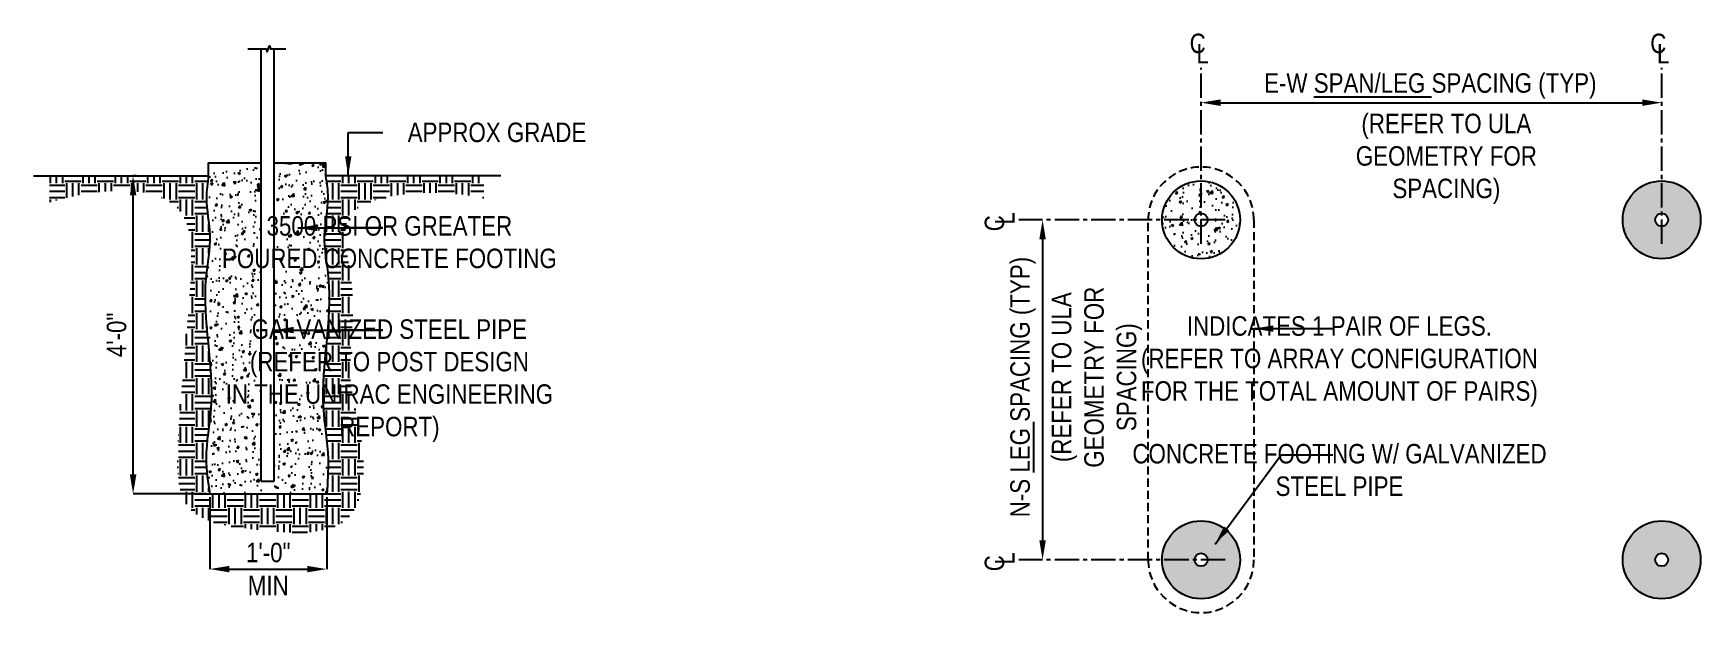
# Model space of a CAD drawing. Header units: feet. Extents: x -13431 to 15277, y 10370 to 29871.
# Drawn here: x 15020.2 to 15276.8, y 15338.6 to 15427.8 of the extents above; entities that cross this region are included whole.
import ezdxf

# ---------------------------------------------------------------- set-up
doc = ezdxf.new("R2010")
doc.units = ezdxf.units.FT
doc.header["$MEASUREMENT"] = 0
doc.linetypes.add('CENTER2', pattern=[1.125, 0.75, -0.125, 0.125, -0.125])
doc.linetypes.add('HIDDEN', pattern=[0.375, 0.25, -0.125])
doc.layers.add('Z - ROOF', color=3, linetype='Continuous')
doc.styles.add('1HALF', font='technic_.ttf', dxfattribs={"height": 3})
doc.dimstyles.new('1HALF', dxfattribs={"dimscale": 0, "dimtxt": 3, "dimasz": 3, "dimexe": 0, "dimexo": 0.5, "dimgap": 1, "dimtad": 1, "dimdec": 4, "dimzin": 3, "dimdsep": 46, "dimlunit": 4, "dimtxsty": '1HALF', "dimcen": 3, "dimclrd": 1, "dimclre": 1, "dimclrt": 7, "dimadec": 0, "dimazin": 0, "dimtfac": 1, "dimtdec": 4, "dimtofl": 0, "dimtmove": 2, "dimatfit": 3, "dimfxl": 1, "dimfrac": 2, "dimtolj": 1, "dimtzin": 0, "dimarcsym": 1})
pattern_1 = [(50, (-5e-06, -6e-06), (3.5863009, -0.31376067), [0.375, -4.125]), (355, (-5e-06, -6e-06), (-0.69375667, 3.76096067), [0.3, -3.3]), (100.451444, (0.299, -0.026), (2.89254423, 3.44719995), [0.31870096, -3.50571056]), (46.1842, (-5e-06, 1), (5.33620665, -0.8275964), [0.5625, -6.1875]), (96.635635, (0.4447, 0.931), (4.6733097, 4.870593), [0.4780517, -5.2585688]), (351.184164, (-5e-06, 1), (4.6733097, 4.870593), [0.45, -4.95]), (21, (0.5, 0.75), (2.98453526, -2.01309445), [0.375, -4.125]), (326, (0.5, 0.75), (1.21657666, 3.6257502), [0.3, -3.3]), (71.451445, (0.7487, 0.5822), (4.2011119, 1.61265576), [0.31870095, -3.50571056]), (37.5, (-5e-06, -6e-06), (0.06079928, 1.66446927), [0, -3.26, 0, -3.35, 0, -3.3125]), (7.5, (-5e-06, -6e-06), (1.31534769, 1.97205856), [0, -1.91, 0, -3.185, 0, -1.2625]), (327.5, (-1.115, -6e-06), (2.66911218, -0.11277436), [0, -1.25, 0, -3.9, 0, -5.175]), (317.5, (-1.615, -6e-06), (2.91593085, 0.5005249), [0, -1.625, 0, -2.59, 0, -3.675])]

# ---------------------------------------------------------------- blocks, each defined once
blk = doc.blocks.new('*D99')
at = {"layer": 'Defpoints', "color": 0, "transparency": 16777216}
for p in [(15035.52, 15405.83), (15035.52, 15405.83), (15047.33, 15356.84)]:
    blk.add_point(p, dxfattribs=at)
at = {"layer": 'Z - ROOF', "color": 1, "lineweight": -2, "transparency": 16777216}
for p, q in [((15036.02, 15405.83), (15035.52, 15405.83)), ((15035.52, 15359.84), (15035.52, 15402.83)), ((15046.83, 15356.84), (15035.52, 15356.84))]:
    blk.add_line(p, q, dxfattribs=at)
at = {"layer": 'Z - ROOF', "color": 1, "transparency": 16777216}
for points in [[(15035.02, 15402.83), (15036.02, 15402.83), (15035.52, 15405.83)], [(15035.02, 15359.84), (15036.02, 15359.84), (15035.52, 15356.84)]]:
    blk.add_solid(points, dxfattribs=at)
at = {"layer": 'Z - ROOF', "color": 7, "transparency": 16777216, "insert": (15032.99, 15381.33), "char_height": 3, "attachment_point": 5, "rotation": 90, "style": '1HALF'}
blk.add_mtext('\\A1;4\'-0"', dxfattribs=at)
blk = doc.blocks.new('*D100')
at = {"color": 1, "lineweight": -2, "transparency": 16777216}
for p, q in [((15047.33, 15356.34), (15047.33, 15345.27)), ((15065.33, 15356.34), (15065.33, 15345.27)), ((15050.33, 15345.27), (15062.33, 15345.27))]:
    blk.add_line(p, q, dxfattribs=at)
at = {"color": 1, "transparency": 16777216}
for points in [[(15050.33, 15345.77), (15050.33, 15344.77), (15047.33, 15345.27)], [(15062.33, 15345.77), (15062.33, 15344.77), (15065.33, 15345.27)]]:
    blk.add_solid(points, dxfattribs=at)
at = {"layer": 'Defpoints', "color": 0, "transparency": 16777216}
for p in [(15047.33, 15356.84), (15065.33, 15356.84), (15065.33, 15345.27)]:
    blk.add_point(p, dxfattribs=at)
at = {"color": 7, "transparency": 16777216, "char_height": 3, "attachment_point": 5, "style": '1HALF'}
for s, insert in [('\\A1;1\'-0"', (15056.33, 15347.8)), ('\\A1;MIN', (15056.33, 15342.75))]:
    blk.add_mtext(s, dxfattribs=dict(at, insert=insert))

msp = doc.modelspace()

# ---------------------------------------------------------------- hatches: boundary and pattern name
h = msp.add_hatch()
h.set_pattern_fill('EARTH', color=1, scale=10)
edge = h.paths.add_edge_path()
edge.add_spline(control_points=[(15047.03804, 15358.8274), (15046.88636, 15359.96692), (15046.51417, 15363.7445), (15048.72711, 15374.14016), (15045.48834, 15385.67849), (15047.82283, 15396.39758), (15046.5208, 15401.64265), (15046.9778, 15404.69572), (15047.14719, 15405.8274)], knot_values=[0, 0, 0, 0, 3.436966403, 11.393461252, 31.345840253, 37.930998887, 43.725291087, 47.138112103, 47.138112103, 47.138112103, 47.138112103], degree=3, periodic=0)
edge.add_line((15047.14719, 15405.8274), (15022.67299, 15405.8274))
edge.add_line((15022.67299, 15405.8274), (15022.67299, 15401.73309))
edge.add_spline(control_points=[(15022.67299, 15401.73309), (15024.38109, 15402.23561), (15031.10203, 15403.87166), (15045.08467, 15403.87962), (15044.1624, 15383.99505), (15042.68055, 15371.32404), (15041.73286, 15353.15436), (15055.54659, 15351.035), (15070.30066, 15349.81615), (15071.59958, 15363.92986), (15067.67723, 15375.40584), (15070.7045, 15387.03263), (15066.4754, 15400.37), (15078.07265, 15403.73903), (15084.95464, 15403.22137), (15089.5134, 15402.46819)], knot_values=[7.120976656, 7.120976656, 7.120976656, 7.120976656, 12.467861997, 27.171813041, 39.006575749, 61.539879009, 73.374641718, 83.464554659, 98.985387189, 108.695735568, 119.118722369, 135.541274543, 145.563859062, 152.165418264, 166.322931537, 166.322931537, 166.322931537, 166.322931537], degree=3, periodic=0)
edge.add_line((15089.5134, 15402.46819), (15089.5134, 15405.8274))
edge.add_line((15089.5134, 15405.8274), (15065.14719, 15405.8274))
edge.add_spline(control_points=[(15065.14719, 15405.8274), (15065.31653, 15404.69572), (15065.77336, 15401.64266), (15064.47328, 15396.39746), (15066.79233, 15385.67946), (15063.69181, 15374.13141), (15065.65015, 15363.75834), (15065.52681, 15359.96817), (15065.46194, 15358.8274)], knot_values=[0, 0, 0, 0, 3.412821015, 9.207113215, 15.79227185, 35.744650851, 43.7011457, 47.123731695, 47.123731695, 47.123731695, 47.123731695], degree=3, periodic=0)
edge.add_spline(control_points=[(15065.46194, 15358.8274), (15065.4242, 15358.1637), (15065.37706, 15357.49973), (15065.32992, 15356.83577)], knot_values=[47.123731695, 47.123731695, 47.123731695, 47.123731695, 49.11502201, 49.11502201, 49.11502201, 49.11502201], degree=3, periodic=0)
edge.add_line((15065.32992, 15356.83577), (15047.32992, 15356.83577))
edge.add_spline(control_points=[(15047.32992, 15356.83577), (15047.22817, 15357.49964), (15047.12642, 15358.16352), (15047.03804, 15358.8274)], knot_values=[47.138112103, 47.138112103, 47.138112103, 47.138112103, 49.140499529, 49.140499529, 49.140499529, 49.140499529], degree=3, periodic=0)
h = msp.add_hatch()
h.set_pattern_fill('AR-CONC', color=1, scale=0.5)
h.set_pattern_definition(pattern_1)
edge = h.paths.add_edge_path()
edge.add_line((15055.2495, 15407.8274), (15047.14719, 15407.8274))
edge.add_line((15047.14719, 15407.8274), (15047.14719, 15405.8274))
edge.add_spline(control_points=[(15047.14719, 15405.8274), (15046.9778, 15404.69572), (15046.5208, 15401.64265), (15047.82283, 15396.39758), (15045.48834, 15385.67849), (15048.72711, 15374.14016), (15046.51417, 15363.7445), (15046.88636, 15359.96692), (15047.03804, 15358.8274)], knot_values=[0, 0, 0, 0, 3.412821015, 9.207113215, 15.79227185, 35.744650851, 43.7011457, 47.138112103, 47.138112103, 47.138112103, 47.138112103], degree=3, periodic=0)
edge.add_line((15047.03804, 15358.8274), (15055.2495, 15358.8274))
edge.add_line((15055.2495, 15358.8274), (15055.2495, 15360.8274))
edge.add_line((15055.2495, 15360.8274), (15055.2495, 15407.8274))
edge = h.paths.add_edge_path()
edge.add_line((15057.2495, 15360.8274), (15057.2495, 15358.8274))
edge.add_line((15057.2495, 15358.8274), (15065.46194, 15358.8274))
edge.add_spline(control_points=[(15065.46194, 15358.8274), (15065.52681, 15359.96817), (15065.65015, 15363.75834), (15063.69181, 15374.13141), (15066.79233, 15385.67946), (15064.47328, 15396.39746), (15065.77336, 15401.64266), (15065.31653, 15404.69572), (15065.14719, 15405.8274)], knot_values=[0, 0, 0, 0, 3.422585996, 11.379080844, 31.331459845, 37.91661848, 43.71091068, 47.123731695, 47.123731695, 47.123731695, 47.123731695], degree=3, periodic=0)
edge.add_line((15065.14719, 15405.8274), (15065.14719, 15407.8274))
edge.add_line((15065.14719, 15407.8274), (15057.2495, 15407.8274))
edge.add_line((15057.2495, 15407.8274), (15057.2495, 15360.8274))
h = msp.add_hatch()
h.set_pattern_fill('AR-CONC', color=1, scale=0.5)
h.set_pattern_definition(pattern_1)
h.paths.add_polyline_path([(15205.92935, 15399.04249, 0.414213562), (15199.92935, 15405.04249), (15199.92935, 15400.04249, -0.414213562), (15200.92935, 15399.04249, -1), (15198.92935, 15399.04249), (15193.92935, 15399.04249, 1)])
h.paths.add_polyline_path([(15199.92935, 15405.04249, 0.414213562), (15193.92935, 15399.04249), (15198.92935, 15399.04249, -0.414213562), (15199.92935, 15400.04249)], flags=17)
h = msp.add_hatch()
h.set_pattern_fill('AR-CONC', color=1, scale=0.5)
h.set_pattern_definition(pattern_1)
h.paths.add_polyline_path([(15205.92935, 15346.69714, 1), (15193.92935, 15346.69714), (15198.92935, 15346.69714, -1), (15200.92935, 15346.69714, -1), (15198.92935, 15346.69714), (15193.92935, 15346.69714, 1)])
h.paths.add_polyline_path([(15276.8375, 15346.69714, 1), (15264.8375, 15346.69714, 1)])
h.paths.add_polyline_path([(15269.8375, 15346.69714, -1), (15271.8375, 15346.69714, -1)], flags=16)
h.paths.add_polyline_path([(15276.8375, 15399.04249, 0.414213562), (15270.8375, 15405.04249), (15270.8375, 15400.04249, -0.414213562), (15271.8375, 15399.04249, -1), (15269.8375, 15399.04249, -0.414213562), (15270.8375, 15400.04249), (15270.8375, 15405.04249, 0.414213562), (15264.8375, 15399.04249, 1)])
h = msp.add_hatch()
h.set_pattern_fill('AR-CONC', color=1, scale=0.5)
h.set_pattern_definition(pattern_1)
edge = h.paths.add_edge_path()
edge.add_line((15055.2495, 15358.8274), (15047.03804, 15358.8274))
edge.add_spline(control_points=[(15047.03804, 15358.8274), (15047.12642, 15358.16352), (15047.22817, 15357.49964), (15047.32992, 15356.83577)], knot_values=[47.138112103, 47.138112103, 47.138112103, 47.138112103, 49.140499529, 49.140499529, 49.140499529, 49.140499529], degree=3, periodic=0)
edge.add_line((15047.32992, 15356.83577), (15055.2495, 15356.83577))
edge.add_line((15055.2495, 15356.83577), (15055.2495, 15358.8274))
edge = h.paths.add_edge_path()
edge.add_line((15065.46194, 15358.8274), (15057.2495, 15358.8274))
edge.add_line((15057.2495, 15358.8274), (15057.2495, 15356.83577))
edge.add_line((15057.2495, 15356.83577), (15065.32992, 15356.83577))
edge.add_spline(control_points=[(15065.32992, 15356.83577), (15065.37706, 15357.49973), (15065.4242, 15358.1637), (15065.46194, 15358.8274)], knot_values=[47.123731695, 47.123731695, 47.123731695, 47.123731695, 49.11502201, 49.11502201, 49.11502201, 49.11502201], degree=3, periodic=0)

# ---------------------------------------------------------------- linework, layer by layer
at = {"color": 3}
for p, q in [((15055.2495, 15358.8274), (15055.2495, 15425.37843)), ((15057.2495, 15358.83159), (15057.2495, 15425.37843)), ((15055.2495, 15358.8274), (15055.2495, 15360.8274)), ((15055.2495, 15358.83159), (15057.2495, 15358.83159))]:
    msp.add_line(p, q, dxfattribs=at)
at = {"color": 1, "linetype": 'CENTER2', "ltscale": 5}
for p, q in [((15199.92935, 15395.32556), (15199.92935, 15422.43971)), ((15270.8375, 15395.32556), (15270.8375, 15422.43971)), ((15203.64628, 15399.04249), (15171.89239, 15399.04249)), ((15203.64628, 15346.69714), (15171.89239, 15346.69714))]:
    msp.add_line(p, q, dxfattribs=at)
at = {"color": 1}
for p, q in [((15202.92935, 15417.08193), (15267.8375, 15417.08193)), ((15175.52757, 15396.04249), (15175.52757, 15349.69714))]:
    msp.add_line(p, q, dxfattribs=at)
at = {"color": 1, "linetype": 'HIDDEN', "ltscale": 5}
for p, q in [((15191.79513, 15346.69714), (15191.79513, 15399.04249)), ((15208.06357, 15399.04249), (15208.06357, 15346.69714))]:
    msp.add_line(p, q, dxfattribs=at)
at = {"color": 3, "linetype": 'Continuous', "flags": 128}
msp.add_lwpolyline([(15053.20845, 15425.37843), (15055.99234, 15425.37843), (15056.16425, 15424.90612), (15056.50805, 15425.85073), (15056.67996, 15425.37843), (15059.0253, 15425.37843)], dxfattribs=at)
at = {"color": 5, "flags": 128}
for points in [[(15020.16476, 15405.8274), (15047.14719, 15405.8274)], [(15092.12962, 15405.8274), (15065.14719, 15405.8274)]]:
    msp.add_lwpolyline(points, dxfattribs=at)
at = {"color": 7, "flags": 128}
for points in [[(15047.14719, 15405.8274), (15047.14719, 15407.8274), (15055.2495, 15407.8274)], [(15057.2495, 15407.8274), (15065.14719, 15407.8274), (15065.14719, 15405.8274)], [(15047.32992, 15356.83577), (15047.32992, 15356.83577), (15065.32992, 15356.83577), (15065.32992, 15356.83577)]]:
    msp.add_lwpolyline(points, dxfattribs=at)
at = {"color": 3}
for centre, radius in [((15199.92935, 15399.04249), 6), ((15270.8375, 15399.04249), 6), ((15199.92935, 15399.04249), 1), ((15270.8375, 15399.04249), 1), ((15199.92935, 15346.69714), 6), ((15270.8375, 15346.69714), 6), ((15199.92935, 15346.69714), 1), ((15270.8375, 15346.69714), 1)]:
    msp.add_circle(centre, radius, dxfattribs=at)
at = {"color": 1, "linetype": 'HIDDEN', "ltscale": 5}
for centre, start, end in [((15199.92935, 15399.04249), 0, 180), ((15199.92935, 15346.69714), 180, 0)]:
    msp.add_arc(centre, 8.13422, start, end, dxfattribs=at)
at = {"color": 7}
for points in [[(15047.14719, 15405.8274), (15046.8061, 15402.43167), (15047.3382, 15396.66186), (15046.72492, 15390.10532), (15047.50711, 15370.16828), (15046.76887, 15362.24611), (15047.32992, 15356.83577)], [(15065.14719, 15405.8274), (15065.48828, 15402.43167), (15064.95618, 15396.66186), (15065.56946, 15390.10532), (15064.78727, 15370.16828), (15065.52551, 15362.24611), (15065.32992, 15356.83577)]]:
    msp.add_spline(points, degree=3, dxfattribs=at)
at = {"color": 1}
for points in [[(15202.92935, 15417.58193), (15202.92935, 15416.58193), (15199.92935, 15417.08193)], [(15267.8375, 15417.58193), (15267.8375, 15416.58193), (15270.8375, 15417.08193)], [(15175.02757, 15396.04249), (15176.02757, 15396.04249), (15175.52757, 15399.04249)], [(15175.02757, 15349.69714), (15176.02757, 15349.69714), (15175.52757, 15346.69714)]]:
    msp.add_solid(points, dxfattribs=at)

# ---------------------------------------------------------------- texts
at = {"color": 7, "style": '1HALF'}
for s, p in [('C', (15198.16581, 15424.71336)), ('L', (15199.20188, 15423.12089)), ('C', (15269.07396, 15424.71336)), ('L', (15270.11003, 15423.12089))]:
    msp.add_text(s, height=3, dxfattribs=at).set_placement(p)
for s, p in [('C', (15169.61873, 15397.27895)), ('L', (15171.21121, 15398.31502)), ('C', (15169.61873, 15344.9336)), ('L', (15171.21121, 15345.96967))]:
    msp.add_text(s, height=3, rotation=90, dxfattribs=at).set_placement(p)
at = {"color": 7, "char_height": 3, "attachment_point": 5, "style": '1HALF'}
for s, insert in [('\\A1;E-W {\\LSPAN/LEG} SPACING (TYP)', (15235.22262, 15419.65649)), ('\\A1;APPROX GRADE', (15091.53795, 15412.49652)), ('\\A1;(REFER TO ULA \\PGEOMETRY FOR \\PSPACING) ', (15237.68875, 15408.43089)), ('\\A1;3500 PSI OR GREATER\\PPOURED CONCRETE FOOTING', (15074.97562, 15395.59007)), ('\\A1;GALVANIZED STEEL PIPE \\P(REFER TO POST DESIGN \\PIN THE UNIRAC ENGINEERING \\PREPORT)', (15074.97562, 15374.26717)), ('\\A1;INDICATES 1 PAIR OF LEGS.\\P(REFER TO ARRAY CONFIGURATION\\PFOR THE TOTAL AMOUNT OF PAIRS)', (15221.2244, 15377.25067)), ('\\A1;CONCRETE FOOTING W/ GALVANIZED \\PSTEEL PIPE ', (15221.24304, 15360.51242))]:
    msp.add_mtext(s, dxfattribs=dict(at, insert=insert))
at = {"color": 7, "char_height": 3, "attachment_point": 5, "rotation": 90, "style": '1HALF'}
for s, insert in [('\\A1;N-S {\\LLEG} SPACING (TYP)', (15172.51491, 15373.29576)), ('\\A1;(REFER TO ULA \\PGEOMETRY FOR \\PSPACING) ', (15183.90108, 15374.81505))]:
    msp.add_mtext(s, dxfattribs=dict(at, insert=insert))

# ---------------------------------------------------------------- dimensions: what is measured, and where the dimension line sits
at = {"color": 3}
dim = msp.add_linear_dim(base=(15065.32992, 15345.27088), p1=(15047.32992, 15356.83577), p2=(15065.32992, 15356.83577), text='1\'-0"\\XMIN', dimstyle='1HALF', override={"dimscale": 1}, dxfattribs=at)
dim.commit()
dim.dimension.update_dxf_attribs({"geometry": '*D100', "text_midpoint": (15056.32992, 15345.27088)})
at = {"layer": 'Z - ROOF'}
dim = msp.add_linear_dim(base=(15035.51615, 15405.8274), p1=(15047.32992, 15356.83577), p2=(15035.51615, 15405.8274), angle=90, text='4\'-0"', dimstyle='1HALF', override={"dimscale": 1}, dxfattribs=at)
dim.commit()
dim.dimension.update_dxf_attribs({"geometry": '*D99', "text_midpoint": (15032.98984, 15381.33159)})

# ---------------------------------------------------------------- leaders
at = {"color": 3}
for points in [[(15068.64068, 15405.8274), (15068.64068, 15412.51107), (15073.98261, 15412.51107)], [(15060.86941, 15397.79904), (15073.98261, 15397.79904), (15067.99037, 15397.79904)], [(15057.2495, 15382.06852), (15073.98261, 15382.06852), (15067.99037, 15382.06852)], [(15208.06357, 15382.29638), (15220.22039, 15382.29638)], [(15202.07897, 15349.12668), (15212.26305, 15362.88161), (15220.22039, 15362.88161)]]:
    msp.add_leader(points, dimstyle='1HALF', override={"dimscale": 1, "dimtad": 0}, dxfattribs=at)

doc.saveas('drawing.dxf')
